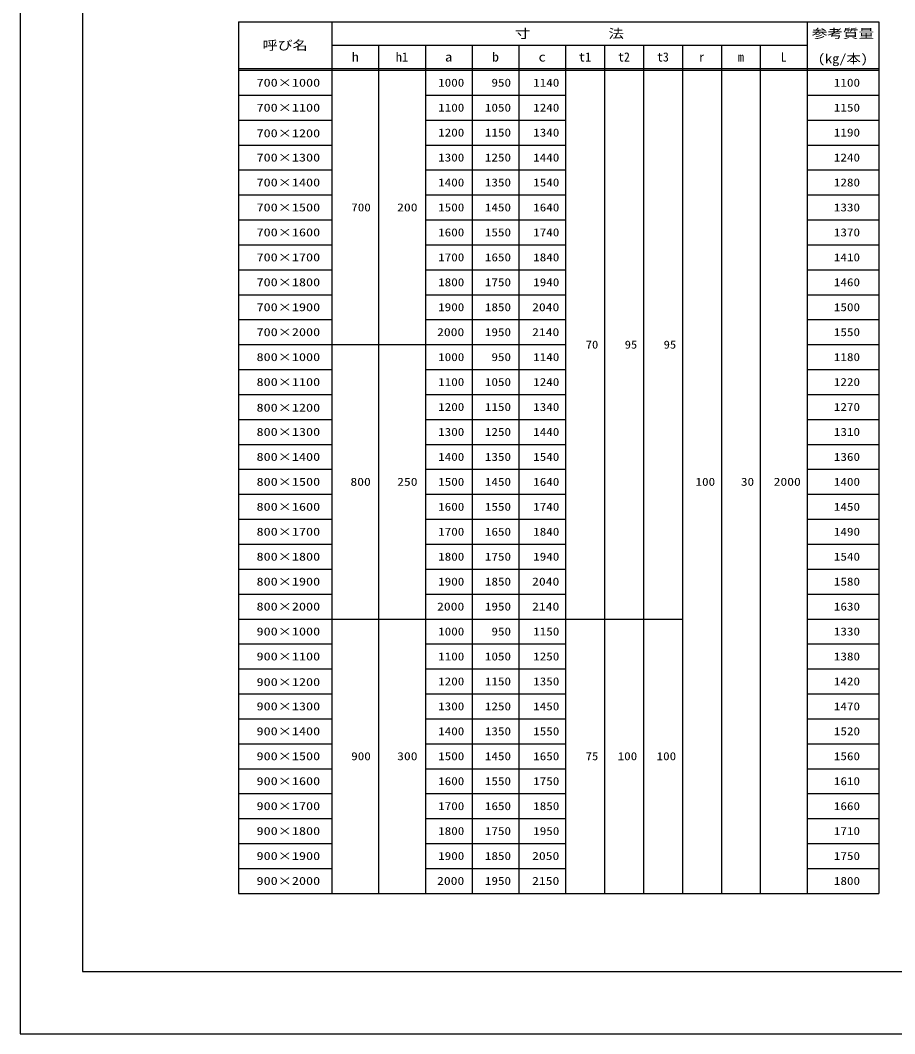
# Model space of a CAD drawing. Units: millimetres at full size; details may follow other scales. Extents: x 0 to 16820, y 0 to 11880.
# Drawn here: x 0 to 5613, y 0 to 6500 of the extents above; entities that cross this region are included whole.
import ezdxf
from ezdxf.enums import TextEntityAlignment as Align

# ---------------------------------------------------------------- set-up
doc = ezdxf.new("R2010")
doc.units = ezdxf.units.MM
for name, color, linetype, lineweight in [('D-MTR-FRAM', 7, 'Continuous', 25), ('D-MTR-LINE', 7, 'Continuous', 25), ('D-TTL', 2, 'Continuous', 25)]:
    doc.layers.add(name, color=color, linetype=linetype, lineweight=lineweight)
doc.layers.add('D-MTR-TXT', color=7, linetype='Continuous')
doc.styles.add('ＭＳ ゴシック', font='')
doc.styles.get('ＭＳ ゴシック').set_extended_font_data('MS Gothic')

msp = doc.modelspace()

# ---------------------------------------------------------------- linework, layer by layer
at = {"layer": 'D-MTR-FRAM'}
for p, q in [((1400, 6490), (1400, 900)), ((5510, 6490), (5510, 900))]:
    msp.add_line(p, q, dxfattribs=at)
at = {"layer": 'D-MTR-LINE'}
for p, q in [((1400, 6490), (5510, 6490)), ((2000, 6490), (2000, 900)), ((5050, 6490), (5050, 900)), ((2000, 6340), (5050, 6340)), ((2300, 6340), (2300, 900)), ((2600, 6340), (2600, 900)), ((2900, 6340), (2900, 900)), ((3200, 6340), (3200, 900)), ((3500, 6340), (3500, 900)), ((3750, 6340), (3750, 900)), ((4000, 6340), (4000, 900)), ((4250, 6340), (4250, 900)), ((4500, 6340), (4500, 900)), ((4750, 6340), (4750, 900)), ((1400, 6190), (5510, 6190)), ((1400, 6180), (5510, 6180)), ((1400, 6020), (2000, 6020)), ((2600, 6020), (3500, 6020)), ((5050, 6020), (5510, 6020)), ((1400, 5860), (2000, 5860)), ((2600, 5860), (3500, 5860)), ((5050, 5860), (5510, 5860)), ((1400, 5700), (2000, 5700)), ((2600, 5700), (3500, 5700)), ((5050, 5700), (5510, 5700)), ((1400, 5540), (2000, 5540)), ((2600, 5540), (3500, 5540)), ((5050, 5540), (5510, 5540)), ((1400, 5380), (2000, 5380)), ((2600, 5380), (3500, 5380)), ((5050, 5380), (5510, 5380)), ((1400, 5220), (2000, 5220)), ((2600, 5220), (3500, 5220)), ((5050, 5220), (5510, 5220)), ((1400, 5060), (2000, 5060)), ((2600, 5060), (3500, 5060)), ((5050, 5060), (5510, 5060)), ((1400, 4900), (2000, 4900)), ((2600, 4900), (3500, 4900)), ((5050, 4900), (5510, 4900)), ((1400, 4740), (2000, 4740)), ((2600, 4740), (3500, 4740)), ((5050, 4740), (5510, 4740)), ((1400, 4580), (2000, 4580)), ((2600, 4580), (3500, 4580)), ((5050, 4580), (5510, 4580)), ((1400, 4420), (3500, 4420)), ((5050, 4420), (5510, 4420)), ((1400, 4260), (2000, 4260)), ((2600, 4260), (3500, 4260)), ((5050, 4260), (5510, 4260)), ((1400, 4100), (2000, 4100)), ((2600, 4100), (3500, 4100)), ((5050, 4100), (5510, 4100)), ((1400, 3940), (2000, 3940)), ((2600, 3940), (3500, 3940)), ((5050, 3940), (5510, 3940)), ((1400, 3780), (2000, 3780)), ((2600, 3780), (3500, 3780)), ((5050, 3780), (5510, 3780)), ((1400, 3620), (2000, 3620)), ((2600, 3620), (3500, 3620)), ((5050, 3620), (5510, 3620)), ((1400, 3460), (2000, 3460)), ((2600, 3460), (3500, 3460)), ((5050, 3460), (5510, 3460)), ((1400, 3300), (2000, 3300)), ((2600, 3300), (3500, 3300)), ((5050, 3300), (5510, 3300)), ((1400, 3140), (2000, 3140)), ((2600, 3140), (3500, 3140)), ((5050, 3140), (5510, 3140)), ((1400, 2980), (2000, 2980)), ((2600, 2980), (3500, 2980)), ((5050, 2980), (5510, 2980)), ((1400, 2820), (2000, 2820)), ((2600, 2820), (3500, 2820)), ((5050, 2820), (5510, 2820)), ((1400, 2660), (4250, 2660)), ((5050, 2660), (5510, 2660)), ((1400, 2500), (2000, 2500)), ((2600, 2500), (3500, 2500)), ((5050, 2500), (5510, 2500)), ((1400, 2340), (2000, 2340)), ((2600, 2340), (3500, 2340)), ((5050, 2340), (5510, 2340)), ((1400, 2180), (2000, 2180)), ((2600, 2180), (3500, 2180)), ((5050, 2180), (5510, 2180)), ((1400, 2020), (2000, 2020)), ((2600, 2020), (3500, 2020)), ((5050, 2020), (5510, 2020)), ((1400, 1860), (2000, 1860)), ((2600, 1860), (3500, 1860)), ((5050, 1860), (5510, 1860)), ((1400, 1700), (2000, 1700)), ((2600, 1700), (3500, 1700)), ((5050, 1700), (5510, 1700)), ((1400, 1540), (2000, 1540)), ((2600, 1540), (3500, 1540)), ((5050, 1540), (5510, 1540)), ((1400, 1380), (2000, 1380)), ((2600, 1380), (3500, 1380)), ((5050, 1380), (5510, 1380)), ((1400, 1220), (2000, 1220)), ((2600, 1220), (3500, 1220)), ((5050, 1220), (5510, 1220)), ((1400, 1060), (2000, 1060)), ((2600, 1060), (3500, 1060)), ((5050, 1060), (5510, 1060)), ((1400, 900), (5510, 900))]:
    msp.add_line(p, q, dxfattribs=at)
at = {"layer": 'D-TTL'}
for points in [[(0, 0), (16820, 0), (16820, 11880), (0, 11880)], [(400, 400), (16420, 400), (16420, 11480), (400, 11480)]]:
    msp.add_lwpolyline(points, close=True, dxfattribs=at)

# ---------------------------------------------------------------- texts
at = {"layer": 'D-MTR-TXT', "style": 'ＭＳ ゴシック'}
for s, width, p in [('寸\u3000\u3000\u3000\u3000\u3000法', 1.25, (3525, 6415)), ('参考質量', 1.25, (5280, 6415)), ('呼び名', 1.2, (1700, 6340)), ('h', 1.15, (2150, 6265)), ('a', 1.2, (2750, 6265)), ('b', 1.15, (3050, 6265)), ('c', 1.2, (3350, 6265)), ('t2', 0.95, (3875, 6265)), ('t3', 0.95, (4125, 6265)), ('r', 0.8, (4375, 6265)), ('L', 0.95, (4900, 6265)), ('(kg/本)', 1.15, (5280, 6254.333))]:
    msp.add_text(s, height=58.65, dxfattribs=dict(at, width=width)).set_placement(p, align=Align.MIDDLE_CENTER)
for s, p in [('h1', (2450, 6265)), ('t1', (3625, 6265)), ('m', (4625, 6265))]:
    msp.add_text(s, height=58.65, dxfattribs=at).set_placement(p, align=Align.MIDDLE_CENTER)
for s, width, p in [(' 700×1000', 1.3, (1925, 6100)), ('1000', 1.2, (2850, 6100)), ('950', 1.2, (3150, 6100)), ('1140', 1.2, (3460, 6100)), ('1100', 1.2, (5390, 6100)), (' 700×1100', 1.3, (1925, 5940)), ('1100', 1.2, (2850, 5940)), ('1050', 1.2, (3150, 5940)), ('1240', 1.2, (3460, 5940)), ('1150', 1.2, (5390, 5940)), (' 700×1200', 1.3, (1925, 5775.683)), ('1200', 1.2, (2850, 5780)), ('1150', 1.2, (3150, 5780)), ('1340', 1.2, (3460, 5780)), ('1190', 1.2, (5390, 5780)), (' 700×1300', 1.3, (1925, 5620)), ('1300', 1.2, (2850, 5620)), ('1250', 1.2, (3150, 5620)), ('1440', 1.2, (3460, 5620)), ('1240', 1.2, (5390, 5620)), (' 700×1400', 1.3, (1925, 5460)), ('1400', 1.2, (2850, 5460)), ('1350', 1.2, (3150, 5460)), ('1540', 1.2, (3460, 5460)), ('1280', 1.2, (5390, 5460)), (' 700×1500', 1.3, (1925, 5300)), ('700', 1.2, (2250, 5300)), ('200', 1.25, (2550, 5300)), ('1500', 1.2, (2850, 5300)), ('1450', 1.2, (3150, 5300)), ('1640', 1.2, (3460, 5300)), ('1330', 1.2, (5390, 5300)), (' 700×1600', 1.3, (1925, 5140)), ('1600', 1.2, (2850, 5140)), ('1550', 1.2, (3150, 5140)), ('1740', 1.2, (3460, 5140)), ('1370', 1.2, (5390, 5140)), (' 700×1700', 1.3, (1925, 4980)), ('1700', 1.2, (2850, 4980)), ('1650', 1.2, (3150, 4980)), ('1840', 1.2, (3460, 4980)), ('1410', 1.2, (5390, 4980)), (' 700×1800', 1.3, (1925, 4820)), ('1800', 1.2, (2850, 4820)), ('1750', 1.2, (3150, 4820)), ('1940', 1.2, (3460, 4820)), ('1460', 1.2, (5390, 4820)), (' 700×1900', 1.3, (1925, 4660)), ('1900', 1.2, (2850, 4660)), ('1850', 1.2, (3150, 4660)), ('2040', 1.25, (3460, 4660)), ('1500', 1.2, (5390, 4660)), (' 700×2000', 1.3, (1925, 4500)), ('2000', 1.25, (2850, 4500)), ('1950', 1.2, (3150, 4500)), ('2140', 1.25, (3460, 4500)), ('1550', 1.2, (5390, 4500)), ('70', 1.15, (3710, 4420)), ('95', 1.15, (3960, 4420)), ('95', 1.15, (4210, 4420)), (' 800×1000', 1.3, (1925, 4340)), ('1000', 1.2, (2850, 4340)), ('950', 1.2, (3150, 4340)), ('1140', 1.2, (3460, 4340)), ('1180', 1.2, (5390, 4340)), (' 800×1100', 1.3, (1925, 4180)), ('1100', 1.2, (2850, 4180)), ('1050', 1.2, (3150, 4180)), ('1240', 1.2, (3460, 4180)), ('1220', 1.2, (5390, 4180)), (' 800×1200', 1.3, (1925, 4015.683)), ('1200', 1.2, (2850, 4020)), ('1150', 1.2, (3150, 4020)), ('1340', 1.2, (3460, 4020)), ('1270', 1.2, (5390, 4020)), (' 800×1300', 1.3, (1925, 3860)), ('1300', 1.2, (2850, 3860)), ('1250', 1.2, (3150, 3860)), ('1440', 1.2, (3460, 3860)), ('1310', 1.2, (5390, 3860)), (' 800×1400', 1.3, (1925, 3700)), ('1400', 1.2, (2850, 3700)), ('1350', 1.2, (3150, 3700)), ('1540', 1.2, (3460, 3700)), ('1360', 1.2, (5390, 3700)), (' 800×1500', 1.3, (1925, 3540)), ('800', 1.25, (2250, 3540)), ('250', 1.25, (2550, 3540)), ('1500', 1.2, (2850, 3540)), ('1450', 1.2, (3150, 3540)), ('1640', 1.2, (3460, 3540)), ('100', 1.2, (4460, 3540)), ('30', 1.2, (4710, 3540)), ('2000', 1.25, (5010, 3540)), ('1400', 1.2, (5390, 3540)), (' 800×1600', 1.3, (1925, 3380)), ('1600', 1.2, (2850, 3380)), ('1550', 1.2, (3150, 3380)), ('1740', 1.2, (3460, 3380)), ('1450', 1.2, (5390, 3380)), (' 800×1700', 1.3, (1925, 3220)), ('1700', 1.2, (2850, 3220)), ('1650', 1.2, (3150, 3220)), ('1840', 1.2, (3460, 3220)), ('1490', 1.2, (5390, 3220)), (' 800×1800', 1.3, (1925, 3060)), ('1800', 1.2, (2850, 3060)), ('1750', 1.2, (3150, 3060)), ('1940', 1.2, (3460, 3060)), ('1540', 1.2, (5390, 3060)), ('2040', 1.25, (3460, 2900)), (' 800×1900', 1.3, (1925, 2900)), ('1900', 1.2, (2850, 2900)), ('1850', 1.2, (3150, 2900)), ('1580', 1.2, (5390, 2900)), (' 800×2000', 1.3, (1925, 2740)), ('2000', 1.25, (2850, 2740)), ('1950', 1.2, (3150, 2740)), ('2140', 1.25, (3460, 2740)), ('1630', 1.2, (5390, 2740)), (' 900×1000', 1.3, (1925, 2580)), ('1000', 1.2, (2850, 2580)), ('950', 1.2, (3150, 2580)), ('1150', 1.2, (3460, 2580)), ('1330', 1.2, (5390, 2580)), (' 900×1100', 1.3, (1925, 2420)), ('1100', 1.2, (2850, 2420)), ('1050', 1.2, (3150, 2420)), ('1250', 1.2, (3460, 2420)), ('1380', 1.2, (5390, 2420)), (' 900×1200', 1.3, (1925, 2255.683)), ('1200', 1.2, (2850, 2260)), ('1150', 1.2, (3150, 2260)), ('1350', 1.2, (3460, 2260)), ('1420', 1.2, (5390, 2260)), (' 900×1300', 1.3, (1925, 2100)), ('1300', 1.2, (2850, 2100)), ('1250', 1.2, (3150, 2100)), ('1450', 1.2, (3460, 2100)), ('1470', 1.2, (5390, 2100)), (' 900×1400', 1.3, (1925, 1940)), ('1400', 1.2, (2850, 1940)), ('1350', 1.2, (3150, 1940)), ('1550', 1.2, (3460, 1940)), ('1520', 1.2, (5390, 1940)), (' 900×1500', 1.3, (1925, 1780)), ('900', 1.2, (2250, 1780)), ('300', 1.25, (2550, 1780)), ('1500', 1.2, (2850, 1780)), ('1450', 1.2, (3150, 1780)), ('1650', 1.2, (3460, 1780)), ('75', 1.15, (3710, 1780)), ('100', 1.2, (3960, 1780)), ('100', 1.2, (4210, 1780)), ('1560', 1.2, (5390, 1780)), (' 900×1600', 1.3, (1925, 1620)), ('1600', 1.2, (2850, 1620)), ('1550', 1.2, (3150, 1620)), ('1750', 1.2, (3460, 1620)), ('1610', 1.2, (5390, 1620)), (' 900×1700', 1.3, (1925, 1460)), ('1700', 1.2, (2850, 1460)), ('1650', 1.2, (3150, 1460)), ('1850', 1.2, (3460, 1460)), ('1660', 1.2, (5390, 1460)), (' 900×1800', 1.3, (1925, 1300)), ('1800', 1.2, (2850, 1300)), ('1750', 1.2, (3150, 1300)), ('1950', 1.2, (3460, 1300)), ('1710', 1.2, (5390, 1300)), (' 900×1900', 1.3, (1925, 1140)), ('1900', 1.2, (2850, 1140)), ('1850', 1.2, (3150, 1140)), ('2050', 1.25, (3460, 1140)), ('1750', 1.2, (5390, 1140)), (' 900×2000', 1.3, (1925, 980)), ('2000', 1.25, (2850, 980)), ('1950', 1.2, (3150, 980)), ('2150', 1.25, (3460, 980)), ('1800', 1.2, (5390, 980))]:
    msp.add_text(s, height=51.32, dxfattribs=dict(at, width=width)).set_placement(p, align=Align.MIDDLE_RIGHT)

doc.saveas('drawing.dxf')
